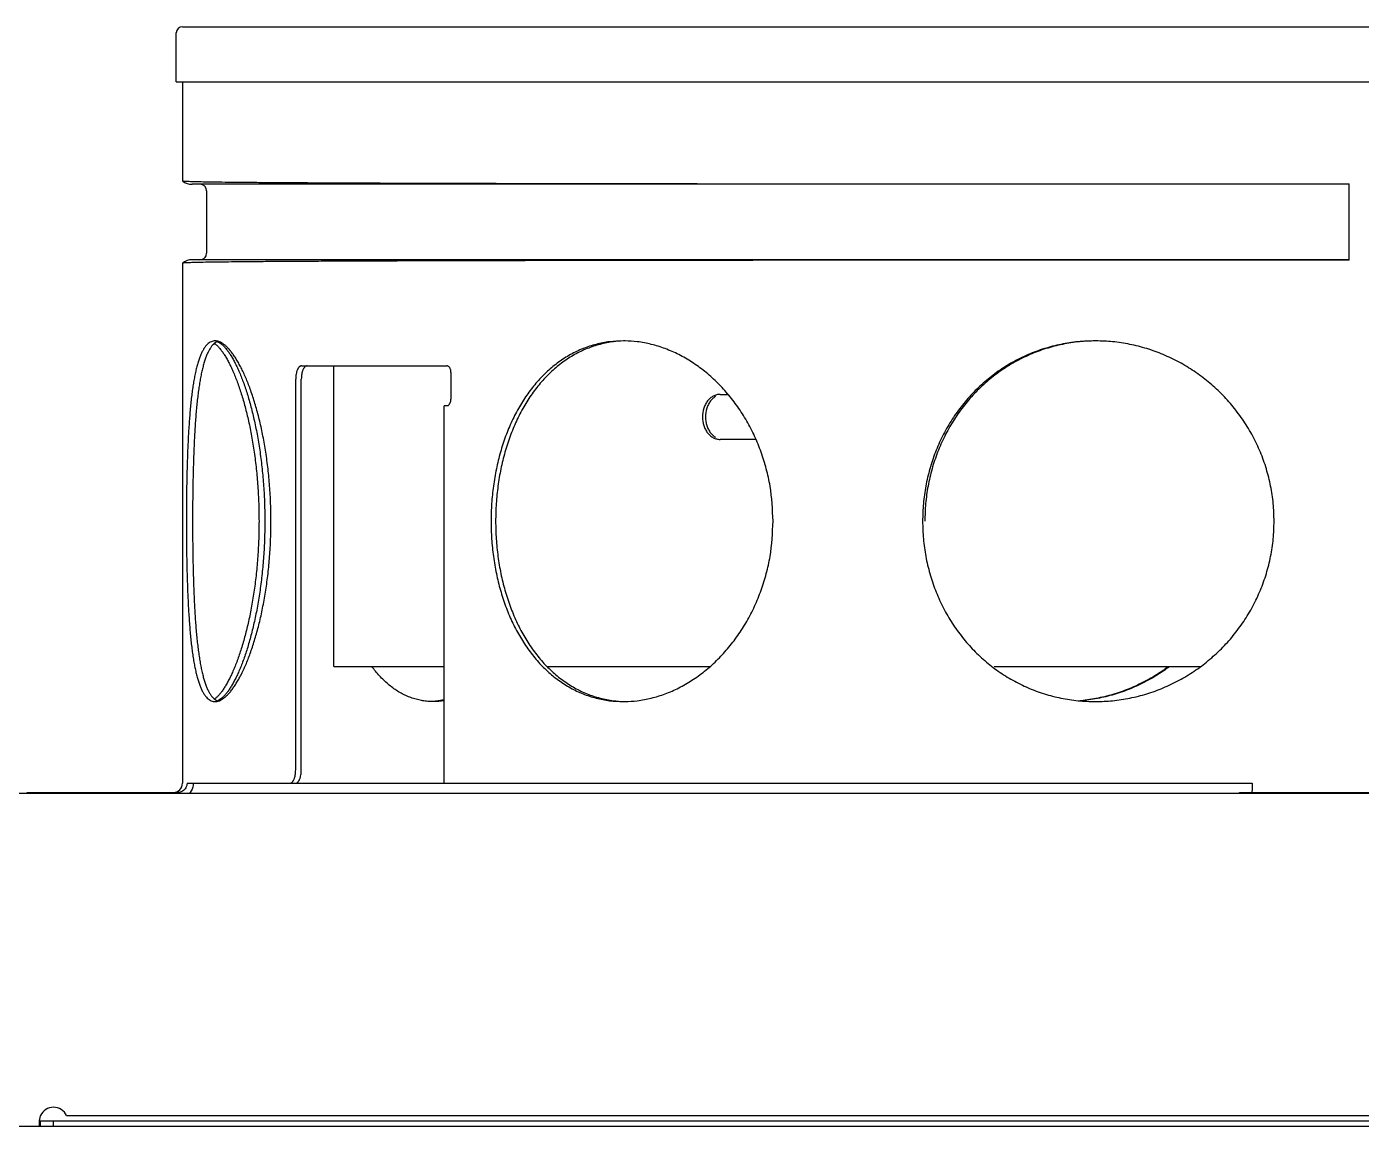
# Model space of a CAD drawing. Extents: x 4 to 120, y 8 to 100.
# Drawn here: x 94.9 to 100.91, y 52.83 to 57.78 of the extents above; entities that cross this region are included whole.
import ezdxf

# ---------------------------------------------------------------- set-up
doc = ezdxf.new("R2010")
doc.units = 0
doc.header["$LTSCALE"] = 7.5625
doc.header["$MEASUREMENT"] = 0
doc.layers.get('0').update_dxf_attribs({"linetype": 'CONTINUOUS'})

msp = doc.modelspace()

# ---------------------------------------------------------------- linework, layer by layer
at = {"color": 7, "linetype": 'Continuous'}
for p, q in [((95.57344, 57.53105), (95.57344, 57.75105)), ((95.6015, 57.77905), (106.14481, 57.77905)), ((95.57344, 57.53105), (101.31856, 57.53105)), ((96.13712, 54.43105), (96.13712, 56.19105)), ((94.92279, 54.32505), (94.92279, 54.32905)), ((96.08628, 54.37105), (96.78118, 54.37105)), ((100.36545, 54.32505), (100.36545, 54.32905)), ((94.96146, 52.84905), (102.96738, 52.84905)), ((94.96146, 52.82505), (94.96146, 52.84905)), ((95.02042, 52.82505), (95.02042, 52.84905))]:
    msp.add_line(p, q, dxfattribs=at)
at = {"color": 3, "linetype": 'Continuous'}
for p, q in [((95.60144, 57.53105), (95.60144, 57.08465)), ((100.86042, 57.06905), (95.64542, 57.06905)), ((95.71042, 57.03905), (95.71042, 56.75905)), ((100.86042, 56.72771), (100.86042, 57.07039)), ((100.86042, 56.72905), (95.64542, 56.72905)), ((95.60144, 56.71345), (95.60144, 54.37105)), ((96.13801, 56.25105), (96.79265, 56.25105)), ((96.28407, 54.89605), (96.28407, 56.25105)), ((96.11184, 54.43105), (96.11184, 56.19105)), ((96.81179, 56.22105), (96.81179, 56.10105)), ((98.02424, 56.12255), (98.06074, 56.12255)), ((96.79831, 56.07105), (96.78118, 56.07105)), ((96.78118, 54.37105), (96.78118, 56.07105)), ((98.18642, 55.91955), (98.02424, 55.91955)), ((96.28405, 54.89605), (96.78118, 54.89605)), ((97.24522, 54.89605), (97.97886, 54.89605)), ((99.25974, 54.89605), (100.18982, 54.89605)), ((112.63442, 54.32505), (89.77042, 54.32505)), ((94.89944, 54.32905), (95.5802, 54.32905)), ((95.62204, 54.37105), (96.08628, 54.37105)), ((96.78118, 54.37105), (100.42347, 54.37105)), ((100.36545, 54.32905), (101.35606, 54.32905)), ((90.72242, 52.82505), (112.63442, 52.82505)), ((95.07938, 52.87305), (102.84946, 52.87305))]:
    msp.add_line(p, q, dxfattribs=at)
for points in [[(95.62204, 54.37105), (95.62168, 54.36557), (95.62061, 54.36018), (95.61885, 54.35498), (95.61643, 54.35005), (95.61339, 54.34548), (95.60979, 54.34135), (95.60567, 54.33773), (95.60112, 54.33468), (95.59621, 54.33225), (95.59103, 54.33048), (95.58566, 54.32941), (95.5802, 54.32905)], [(100.42347, 54.37105), (100.42344, 54.36557), (100.42336, 54.36018), (100.42321, 54.35498), (100.42301, 54.35005), (100.42276, 54.34548), (100.42246, 54.34135), (100.42212, 54.33773), (100.42174, 54.33468), (100.42133, 54.33225), (100.4209, 54.33048), (100.42045, 54.32941), (100.42, 54.32905)]]:
    msp.add_lwpolyline(points, dxfattribs=at)
at = {"color": 7, "linetype": 'Continuous'}
msp.add_lwpolyline([(95.64993, 54.37105), (95.64933, 54.36191), (95.64755, 54.35293), (95.64462, 54.34426), (95.64059, 54.33605), (95.63552, 54.32844), (95.63256, 54.32505)], dxfattribs=at)
msp.add_arc((95.60144, 57.75105), 0.028, 90, 180, dxfattribs=at)
at = {"color": 3, "linetype": 'Continuous'}
for centre, radius, start, end in [((95.64542, 57.13905), 0.07, 231.155804, 270), ((95.68042, 57.03905), 0.03, 0, 90), ((95.64542, 56.65905), 0.07, 90, 128.844196), ((95.68042, 56.75905), 0.03, 270, 360), ((95.55944, 54.37105), 0.042, 270, 360), ((95.02042, 52.84568), 0.065, 24.902165, 155.097835)]:
    msp.add_arc(centre, radius, start, end, dxfattribs=at)
for points, knots in [([(95.60147, 57.0845), (95.60314, 57.0842), (95.60941, 57.08309), (95.62346, 57.08278), (95.64632, 57.08176), (95.67811, 57.0811), (95.7187, 57.08031), (95.76806, 57.07961), (95.82609, 57.07892), (95.89269, 57.07827), (95.96775, 57.07765), (96.05115, 57.07706), (96.14273, 57.07651), (96.24235, 57.07598), (96.34984, 57.07549), (96.465, 57.07502), (96.58766, 57.07459), (96.71759, 57.07418), (96.85457, 57.0738), (96.99837, 57.07345), (97.14876, 57.07312), (97.30546, 57.07282), (97.46821, 57.07254), (97.63674, 57.07228), (97.81077, 57.07204), (97.98998, 57.07182), (98.17408, 57.07163), (98.36275, 57.07145), (98.55568, 57.07128), (98.75252, 57.07114), (98.95296, 57.07101), (99.15664, 57.07089), (99.36322, 57.07079), (99.57235, 57.0707), (99.78367, 57.07062), (99.99681, 57.07055), (100.21143, 57.0705), (100.42715, 57.07045), (100.6436, 57.07042), (100.78811, 57.0704), (100.86042, 57.07039)], [0, 0, 0, 0, 0.0050818, 0.0190888, 0.0420083, 0.073808, 0.114436, 0.1638243, 0.2218891, 0.2885321, 0.3636397, 0.4470845, 0.5387238, 0.6384021, 0.7459493, 0.8611825, 0.9839049, 1.1139081, 1.2509698, 1.3948574, 1.5453248, 1.7021165, 1.8649645, 2.0335921, 2.2077114, 2.3870263, 2.5712305, 2.7600109, 2.9530452, 3.150005, 3.3505542, 3.5543516, 3.7610494, 3.9702959, 4.1817341, 4.3950041, 4.6097421, 4.8255826, 5.0421576, 5.2590982, 5.2590982, 5.2590982, 5.2590982]), ([(100.86042, 56.72771), (100.78811, 56.7277), (100.6436, 56.72768), (100.42715, 56.72765), (100.21143, 56.7276), (99.99681, 56.72755), (99.78367, 56.72748), (99.57235, 56.72741), (99.36322, 56.72731), (99.15664, 56.72721), (98.95296, 56.7271), (98.75252, 56.72696), (98.55568, 56.72682), (98.36275, 56.72665), (98.17408, 56.72647), (97.98998, 56.72628), (97.81077, 56.72606), (97.63674, 56.72582), (97.46821, 56.72556), (97.30546, 56.72528), (97.14876, 56.72498), (96.99837, 56.72465), (96.85457, 56.7243), (96.71759, 56.72392), (96.58766, 56.72351), (96.465, 56.72308), (96.34984, 56.72261), (96.24235, 56.72212), (96.14273, 56.72159), (96.05115, 56.72104), (95.96775, 56.72045), (95.89269, 56.71983), (95.82609, 56.71918), (95.76806, 56.71849), (95.7187, 56.71779), (95.67811, 56.717), (95.64632, 56.71634), (95.62346, 56.71532), (95.60941, 56.71501), (95.60314, 56.7139), (95.60147, 56.7136)], [0, 0, 0, 0, 0.2169405, 0.4335156, 0.649356, 0.8640942, 1.0773641, 1.2888024, 1.4980488, 1.7047467, 1.908544, 2.1090932, 2.306053, 2.4990874, 2.6878677, 2.872072, 3.0513868, 3.2255062, 3.3941337, 3.5569819, 3.7137734, 3.8642409, 4.0081284, 4.1451902, 4.2751933, 4.3979157, 4.5131489, 4.6206961, 4.7203744, 4.8120138, 4.8954585, 4.9705661, 5.0372091, 5.0952739, 5.1446622, 5.1852902, 5.2170899, 5.2400094, 5.2540164, 5.2590982, 5.2590982, 5.2590982, 5.2590982]), ([(95.74852, 56.36355), (95.74542, 56.36336), (95.73917, 56.36298), (95.73007, 56.35984), (95.72136, 56.35485), (95.71307, 56.34788), (95.7052, 56.33902), (95.69772, 56.32829), (95.69064, 56.31571), (95.68394, 56.30131), (95.67764, 56.28511), (95.67172, 56.26716), (95.66618, 56.24749), (95.66102, 56.22615), (95.65623, 56.20319), (95.6518, 56.17866), (95.64772, 56.15263), (95.64397, 56.12514), (95.64055, 56.09628), (95.63633, 56.05526), (95.63186, 56.00105), (95.62766, 55.93286), (95.6244, 55.861), (95.62198, 55.78616), (95.62033, 55.70906), (95.61933, 55.63044), (95.61921, 55.5776), (95.61915, 55.55105)], [0, 0, 0, 0, 0.00929508, 0.01869142, 0.02857247, 0.03926619, 0.05102867, 0.06404326, 0.07843461, 0.09428546, 0.1116471, 0.13054102, 0.15097034, 0.17292662, 0.19639079, 0.22132816, 0.24769656, 0.27544993, 0.30453714, 0.33489607, 0.39916169, 0.467688, 0.5398423, 0.6149575, 0.69232031, 0.77119852, 0.850838, 0.850838, 0.850838, 0.850838]), ([(95.76271, 56.36141), (95.76117, 56.36184), (95.75654, 56.3631), (95.75173, 56.36337), (95.74852, 56.36355)], [0, 0, 0, 0, 0.004790656, 0.014381931, 0.014381931, 0.014381931, 0.014381931]), ([(97.58865, 56.36355), (97.56788, 56.3628), (97.52645, 56.36131), (97.46533, 56.34913), (97.40615, 56.32974), (97.34945, 56.30268), (97.29575, 56.26837), (97.24547, 56.22715), (97.19901, 56.17943), (97.15667, 56.12569), (97.11876, 56.06646), (97.08548, 56.00231), (97.05704, 55.93386), (97.03357, 55.86177), (97.01518, 55.78671), (97.00208, 55.70942), (96.99385, 55.63061), (96.99283, 55.57762), (96.99232, 55.55105)], [0, 0, 0, 0, 0.062286, 0.1242098, 0.1861989, 0.2487027, 0.3121483, 0.3769182, 0.4433211, 0.511573, 0.5817935, 0.6539942, 0.7280957, 0.8039223, 0.881228, 0.9596969, 1.0389703, 1.1186535, 1.1186535, 1.1186535, 1.1186535]), ([(98.2634, 55.55105), (98.2609, 55.60416), (98.25715, 55.68371), (98.23398, 55.78701), (98.21082, 55.86214), (98.18131, 55.93426), (98.14604, 56.00271), (98.10534, 56.06681), (98.05976, 56.12597), (98.00977, 56.1796), (97.95599, 56.22721), (97.90822, 56.26167), (97.86872, 56.28573), (97.82894, 56.30717), (97.77803, 56.32957), (97.71535, 56.34897), (97.65496, 56.36065), (97.61549, 56.36259), (97.59739, 56.36347)], [0, 0, 0, 0, 0.1590937, 0.2382535, 0.3168619, 0.394736, 0.4716975, 0.5475734, 0.6222043, 0.6954462, 0.7671851, 0.8373383, 0.8718213, 0.9059003, 0.9728444, 1.0382929, 1.1024106, 1.1567279, 1.1567279, 1.1567279, 1.1567279]), ([(99.71573, 56.36355), (99.68974, 56.3628), (99.63785, 56.36129), (99.5609, 56.34915), (99.48572, 56.32985), (99.41302, 56.30292), (99.34351, 56.26875), (99.27782, 56.22768), (99.21656, 56.18006), (99.16027, 56.12641), (99.10946, 56.0672), (99.06454, 56.00303), (99.02591, 55.93452), (98.99923, 55.87442), (98.98132, 55.82485), (98.96568, 55.77431), (98.95065, 55.70972), (98.93931, 55.63077), (98.93791, 55.57763), (98.9372, 55.55105)], [0, 0, 0, 0, 0.0779263, 0.1556141, 0.2331044, 0.3104595, 0.3877522, 0.4650682, 0.542493, 0.6201094, 0.6979869, 0.7761762, 0.854705, 0.9335726, 0.9731373, 1.0127748, 1.0922142, 1.1718397, 1.2515624, 1.2515624, 1.2515624, 1.2515624]), ([(100.52165, 55.55105), (100.52089, 55.57764), (100.51938, 55.63082), (100.50722, 55.70982), (100.48791, 55.78728), (100.46098, 55.86248), (100.42684, 55.93467), (100.38582, 56.00317), (100.33832, 56.0673), (100.28483, 56.12647), (100.22588, 56.18009), (100.16208, 56.22767), (100.09406, 56.26872), (100.02251, 56.30286), (99.94816, 56.3298), (99.87175, 56.3491), (99.79504, 56.36111), (99.74383, 56.36274), (99.71877, 56.36354)], [0, 0, 0, 0, 0.0797352, 0.1594711, 0.2392085, 0.3189454, 0.3986773, 0.4783951, 0.5580857, 0.6377295, 0.7173021, 0.7967731, 0.8761085, 0.9552721, 1.0342287, 1.112948, 1.1914072, 1.2665548, 1.2665548, 1.2665548, 1.2665548]), ([(95.74621, 56.35214), (95.74802, 56.35076), (95.75324, 56.34679), (95.76147, 56.33897), (95.77102, 56.32829), (95.78068, 56.31573), (95.79043, 56.30135), (95.80023, 56.28517), (95.81005, 56.26722), (95.81983, 56.24756), (95.82954, 56.22623), (95.83914, 56.20327), (95.85204, 56.16974), (95.86751, 56.12414), (95.88449, 56.06519), (95.9, 56.00129), (95.91371, 55.93307), (95.92535, 55.86118), (95.93468, 55.78629), (95.94144, 55.70915), (95.94573, 55.63048), (95.94627, 55.5776), (95.94654, 55.55105)], [0, 0, 0, 0, 0.00683308, 0.01966952, 0.03397372, 0.04979489, 0.06715953, 0.08607595, 0.10652992, 0.12849678, 0.15194682, 0.1768443, 0.20314084, 0.25971412, 0.32122065, 0.38713607, 0.45690531, 0.5299274, 0.60558426, 0.68323046, 0.76221207, 0.84186319, 0.84186319, 0.84186319, 0.84186319]), ([(96.00044, 55.55105), (96.00015, 55.5776), (95.99958, 55.63049), (95.99498, 55.70916), (95.98771, 55.78632), (95.97769, 55.86121), (95.96517, 55.93311), (95.95039, 56.00134), (95.93364, 56.06525), (95.91803, 56.11533), (95.90477, 56.15272), (95.89473, 56.17876), (95.88446, 56.20329), (95.874, 56.22625), (95.86339, 56.24759), (95.85269, 56.26726), (95.84192, 56.28521), (95.83115, 56.30139), (95.8204, 56.31578), (95.80971, 56.32834), (95.79913, 56.33904), (95.78869, 56.34787), (95.77839, 56.35477), (95.76972, 56.35913), (95.76444, 56.36085), (95.76271, 56.36141)], [0, 0, 0, 0, 0.07965297, 0.15865111, 0.23634317, 0.31208955, 0.38525914, 0.45524775, 0.52146863, 0.58338103, 0.61256177, 0.64048153, 0.66708847, 0.69233235, 0.71616772, 0.7385621, 0.75948954, 0.77892991, 0.7968743, 0.81333711, 0.82835167, 0.84197438, 0.8542981, 0.86547395, 0.87093463, 0.87093463, 0.87093463, 0.87093463]), ([(96.13801, 56.25105), (96.13714, 56.25099), (96.13537, 56.25087), (96.13276, 56.24994), (96.13023, 56.24849), (96.1278, 56.24647), (96.12548, 56.24393), (96.12328, 56.24088), (96.12123, 56.23736), (96.11935, 56.2334), (96.11765, 56.22904), (96.11559, 56.22259), (96.1136, 56.21381), (96.11212, 56.20265), (96.11193, 56.19496), (96.11184, 56.19105)], [0, 0, 0, 0, 0.002609264, 0.005313763, 0.008199725, 0.011333719, 0.014762172, 0.018506854, 0.02257313, 0.026956768, 0.031645392, 0.036613793, 0.047258496, 0.058610191, 0.070325976, 0.070325976, 0.070325976, 0.070325976]), ([(96.81179, 56.22105), (96.81172, 56.22301), (96.81158, 56.22687), (96.81047, 56.23248), (96.80872, 56.23766), (96.80637, 56.24222), (96.80348, 56.24601), (96.80016, 56.24883), (96.7965, 56.25069), (96.79391, 56.25093), (96.79265, 56.25105)], [0, 0, 0, 0, 0.005864285, 0.011597046, 0.0170777, 0.022211868, 0.026938362, 0.031255211, 0.03522545, 0.03899369, 0.03899369, 0.03899369, 0.03899369]), ([(98.02424, 56.12255), (98.019, 56.12215), (98.00842, 56.12133), (97.99333, 56.11511), (97.97951, 56.10568), (97.96746, 56.09295), (97.95777, 56.07743), (97.94812, 56.05373), (97.94303, 56.02105), (97.94812, 55.98837), (97.95777, 55.96467), (97.96746, 55.94915), (97.97951, 55.93642), (97.99333, 55.92699), (98.00842, 55.92077), (98.019, 55.91995), (98.02424, 55.91955)], [0, 0, 0, 0, 0.01567214, 0.03166973, 0.04825848, 0.06560635, 0.08382558, 0.1028358, 0.14210357, 0.18137134, 0.20038155, 0.21860078, 0.23594866, 0.25253741, 0.26853499, 0.28420714, 0.28420714, 0.28420714, 0.28420714]), ([(96.79831, 56.07105), (96.79833, 56.07105), (96.79841, 56.07106), (96.79853, 56.07116), (96.79859, 56.07126), (96.79863, 56.07131)], [0, 0, 0, 0, 0.00008168589, 0.00022919181, 0.00042806214, 0.00042806214, 0.00042806214, 0.00042806214]), ([(96.79863, 56.07131), (96.79889, 56.07162), (96.7996, 56.07244), (96.8003, 56.07327), (96.80074, 56.0738)], [0, 0, 0, 0, 0.0012072359, 0.003265866, 0.003265866, 0.003265866, 0.003265866]), ([(96.80074, 56.0738), (96.80133, 56.07453), (96.80264, 56.07615), (96.80459, 56.0789), (96.80658, 56.0821), (96.80839, 56.08565), (96.80989, 56.0894), (96.81098, 56.09326), (96.81166, 56.09715), (96.81175, 56.09976), (96.81179, 56.10105)], [0, 0, 0, 0, 0.002820075, 0.00625909, 0.010095214, 0.014130132, 0.018192003, 0.022192457, 0.026124321, 0.030006681, 0.030006681, 0.030006681, 0.030006681]), ([(95.61915, 55.55105), (95.61921, 55.5245), (95.61933, 55.47166), (95.62033, 55.39304), (95.62198, 55.31594), (95.6244, 55.2411), (95.62766, 55.16924), (95.63186, 55.10105), (95.63633, 55.04684), (95.64055, 55.00582), (95.64397, 54.97696), (95.64772, 54.94947), (95.6518, 54.92344), (95.65623, 54.89891), (95.66102, 54.87595), (95.66618, 54.85461), (95.67172, 54.83494), (95.67764, 54.81699), (95.68394, 54.80079), (95.69064, 54.78639), (95.69772, 54.77381), (95.7052, 54.76308), (95.71307, 54.75422), (95.72136, 54.74725), (95.73007, 54.74226), (95.73917, 54.73912), (95.74542, 54.73874), (95.74852, 54.73855)], [0, 0, 0, 0, 0.07963948, 0.15851769, 0.2358805, 0.31099569, 0.38315, 0.4516763, 0.51594192, 0.54630086, 0.57538806, 0.60314144, 0.62950984, 0.65444721, 0.67791138, 0.69986766, 0.72029698, 0.7391909, 0.75655254, 0.77240339, 0.78679474, 0.79980933, 0.81157181, 0.82226553, 0.83214658, 0.84154292, 0.850838, 0.850838, 0.850838, 0.850838]), ([(95.94654, 55.55105), (95.94627, 55.5245), (95.94573, 55.47162), (95.94144, 55.39295), (95.93468, 55.31581), (95.92535, 55.24092), (95.91371, 55.16903), (95.9, 55.10081), (95.88449, 55.03691), (95.86751, 54.97796), (95.85204, 54.93236), (95.83914, 54.89883), (95.82954, 54.87587), (95.81983, 54.85454), (95.81005, 54.83488), (95.80023, 54.81693), (95.79043, 54.80075), (95.78068, 54.78637), (95.77102, 54.77381), (95.76147, 54.76313), (95.75324, 54.75531), (95.74802, 54.75134), (95.74621, 54.74996)], [0, 0, 0, 0, 0.07965112, 0.15863273, 0.23627893, 0.31193579, 0.38495788, 0.45472712, 0.52064254, 0.58214907, 0.63872235, 0.66501889, 0.68991637, 0.71336641, 0.73533327, 0.75578724, 0.77470366, 0.7920683, 0.80788947, 0.82219367, 0.83503011, 0.84186319, 0.84186319, 0.84186319, 0.84186319]), ([(95.76271, 54.74069), (95.76444, 54.74125), (95.76972, 54.74297), (95.77839, 54.74733), (95.78869, 54.75423), (95.79913, 54.76306), (95.80971, 54.77376), (95.8204, 54.78632), (95.83115, 54.80071), (95.84192, 54.81689), (95.85269, 54.83484), (95.86339, 54.85451), (95.874, 54.87585), (95.88446, 54.89881), (95.89473, 54.92334), (95.90477, 54.94938), (95.91803, 54.98677), (95.93364, 55.03685), (95.95039, 55.10076), (95.96517, 55.16899), (95.97769, 55.24089), (95.98771, 55.31578), (95.99498, 55.39294), (95.99958, 55.47161), (96.00015, 55.5245), (96.00044, 55.55105)], [0, 0, 0, 0, 0.00546068, 0.01663653, 0.02896025, 0.04258295, 0.05759751, 0.07406033, 0.09200472, 0.11144508, 0.13237252, 0.1547669, 0.17860228, 0.20384616, 0.23045309, 0.25837285, 0.2875536, 0.349466, 0.41568688, 0.48567549, 0.55884507, 0.63459146, 0.71228352, 0.79128166, 0.87093462, 0.87093462, 0.87093462, 0.87093462]), ([(96.99232, 55.55105), (96.99283, 55.52448), (96.99385, 55.47149), (97.00208, 55.39268), (97.01518, 55.31539), (97.03357, 55.24033), (97.05704, 55.16824), (97.08548, 55.09979), (97.11876, 55.03564), (97.15667, 54.97641), (97.19901, 54.92267), (97.24547, 54.87495), (97.29575, 54.83373), (97.34945, 54.79942), (97.40615, 54.77236), (97.46533, 54.75297), (97.52645, 54.74079), (97.56788, 54.7393), (97.58865, 54.73855)], [0, 0, 0, 0, 0.0796833, 0.1589566, 0.2374256, 0.3147312, 0.3905578, 0.4646593, 0.5368601, 0.6070805, 0.6753324, 0.7417353, 0.8065052, 0.8699508, 0.9324547, 0.9944438, 1.0563676, 1.1186535, 1.1186535, 1.1186535, 1.1186535]), ([(97.59739, 54.73863), (97.61549, 54.73951), (97.65496, 54.74145), (97.71535, 54.75313), (97.77803, 54.77253), (97.82894, 54.79493), (97.86872, 54.81637), (97.90822, 54.84043), (97.95599, 54.87489), (98.00977, 54.9225), (98.05976, 54.97613), (98.10534, 55.03529), (98.14604, 55.09939), (98.18131, 55.16784), (98.21082, 55.23996), (98.23398, 55.31509), (98.25715, 55.41839), (98.2609, 55.49794), (98.2634, 55.55105)], [0, 0, 0, 0, 0.0543173, 0.1184351, 0.1838835, 0.2508276, 0.2849066, 0.3193896, 0.3895429, 0.4612818, 0.5345236, 0.6091545, 0.6850304, 0.7619919, 0.839866, 0.9184744, 0.9976342, 1.1567279, 1.1567279, 1.1567279, 1.1567279]), ([(98.9372, 55.55105), (98.93791, 55.52447), (98.93931, 55.47133), (98.95065, 55.39238), (98.96568, 55.32779), (98.98132, 55.27725), (98.99923, 55.22768), (99.02591, 55.16758), (99.06454, 55.09907), (99.10946, 55.0349), (99.16027, 54.97569), (99.21656, 54.92204), (99.27782, 54.87442), (99.34351, 54.83335), (99.41302, 54.79918), (99.48572, 54.77225), (99.5609, 54.75295), (99.63785, 54.74081), (99.68974, 54.7393), (99.71573, 54.73855)], [0, 0, 0, 0, 0.0797227, 0.1593482, 0.2387876, 0.278425, 0.3179898, 0.3968574, 0.4753862, 0.5535755, 0.631453, 0.7090694, 0.7864942, 0.8638102, 0.9411029, 1.018458, 1.0959482, 1.1736361, 1.2515624, 1.2515624, 1.2515624, 1.2515624]), ([(99.71877, 54.73856), (99.74383, 54.73936), (99.79504, 54.74099), (99.87175, 54.753), (99.94816, 54.7723), (100.02251, 54.79924), (100.09406, 54.83338), (100.16208, 54.87443), (100.22588, 54.92201), (100.28483, 54.97563), (100.33832, 55.0348), (100.38582, 55.09893), (100.42684, 55.16743), (100.46098, 55.23962), (100.48791, 55.31482), (100.50722, 55.39228), (100.51938, 55.47128), (100.52089, 55.52446), (100.52165, 55.55105)], [0, 0, 0, 0, 0.0751476, 0.1536068, 0.2323262, 0.3112827, 0.3904464, 0.4697818, 0.5492528, 0.6288254, 0.7084692, 0.7881598, 0.8678776, 0.9476094, 1.0273464, 1.1070838, 1.1868197, 1.2665548, 1.2665548, 1.2665548, 1.2665548]), ([(100.04556, 54.89572), (100.03607, 54.88889), (100.00518, 54.86666), (99.94993, 54.83344), (99.87877, 54.79923), (99.80478, 54.77234), (99.72879, 54.75292), (99.67603, 54.74488), (99.649, 54.74224), (99.64786, 54.74213)], [0, 0, 0, 0, 0.03505895, 0.11414538, 0.19300855, 0.27161167, 0.349926, 0.42793192, 0.43139667, 0.43139667, 0.43139667, 0.43139667]), ([(95.74852, 54.73855), (95.75173, 54.73873), (95.75654, 54.739), (95.76117, 54.74026), (95.76271, 54.74069)], [0, 0, 0, 0, 0.009591275, 0.014381931, 0.014381931, 0.014381931, 0.014381931]), ([(96.78129, 54.74654), (96.77416, 54.74508), (96.75885, 54.74196), (96.74241, 54.74007), (96.73319, 54.7394), (96.7323, 54.73933)], [0, 0, 0, 0, 0.021825804, 0.04686054, 0.049561838, 0.049561838, 0.049561838, 0.049561838]), ([(96.08628, 54.37105), (96.08712, 54.37111), (96.08882, 54.37123), (96.09132, 54.37216), (96.09376, 54.37362), (96.09611, 54.37564), (96.09837, 54.37818), (96.10051, 54.38123), (96.10252, 54.38474), (96.10438, 54.3887), (96.10606, 54.39306), (96.1081, 54.39951), (96.11007, 54.40829), (96.11155, 54.41945), (96.11174, 54.42714), (96.11184, 54.43105)], [0, 0, 0, 0, 0.00249425, 0.005101465, 0.007909758, 0.010984881, 0.014370814, 0.018085828, 0.022132116, 0.026502893, 0.031183738, 0.036147763, 0.046789322, 0.058140548, 0.069856333, 0.069856333, 0.069856333, 0.069856333]), ([(94.95606, 52.84906), (94.95591, 52.84765), (94.95555, 52.84435), (94.95547, 52.84102), (94.95542, 52.83911)], [0, 0, 0, 0, 0.0042366131, 0.0099712629, 0.0099712629, 0.0099712629, 0.0099712629]), ([(94.95542, 52.83911), (94.95545, 52.83748), (94.95552, 52.83451), (94.95617, 52.83053), (94.95725, 52.82754), (94.95906, 52.82539), (94.96067, 52.82516), (94.96146, 52.82505)], [0, 0, 0, 0, 0.004899011, 0.008895317, 0.012014643, 0.014452157, 0.016767807, 0.016767807, 0.016767807, 0.016767807]), ([(94.95641, 52.85172), (94.95639, 52.85157), (94.95627, 52.85068), (94.95616, 52.84979), (94.95606, 52.84906)], [0, 0, 0, 0, 0.0004628765, 0.0026869178, 0.0026869178, 0.0026869178, 0.0026869178]), ([(94.96146, 52.87305), (94.96068, 52.87056), (94.95916, 52.86568), (94.95751, 52.85854), (94.95676, 52.85389), (94.95641, 52.85172)], [0, 0, 0, 0, 0.007823426, 0.015337359, 0.02194619, 0.02194619, 0.02194619, 0.02194619])]:
    msp.add_open_spline(points, degree=3, knots=knots, dxfattribs=at)
at = {"color": 7, "linetype": 'Continuous'}
for points, knots in [([(97.58866, 56.36324), (97.57382, 56.36232), (97.53848, 56.36012), (97.48339, 56.34914), (97.42452, 56.32973), (97.36813, 56.30267), (97.31471, 56.26836), (97.2647, 56.22714), (97.21849, 56.17941), (97.17638, 56.12568), (97.13867, 56.06644), (97.10557, 56.0023), (97.07728, 55.93385), (97.05394, 55.86176), (97.03565, 55.78671), (97.02262, 55.70941), (97.01443, 55.63061), (97.01342, 55.57762), (97.01291, 55.55105)], [0, 0, 0, 0, 0.0445694, 0.1061751, 0.1678664, 0.2300989, 0.2933043, 0.3578676, 0.424098, 0.4922103, 0.5623218, 0.6344407, 0.7084838, 0.7842715, 0.8615538, 0.9400109, 1.01928, 1.0989628, 1.0989628, 1.0989628, 1.0989628]), ([(99.71573, 56.36353), (99.69191, 56.36269), (99.64234, 56.36096), (99.5678, 56.34915), (99.49302, 56.32985), (99.42071, 56.30291), (99.35157, 56.26875), (99.28622, 56.22767), (99.22529, 56.18005), (99.1693, 56.12639), (99.11876, 56.06718), (99.07408, 56.00302), (99.03567, 55.93451), (99.00913, 55.87441), (98.99132, 55.82485), (98.97576, 55.77431), (98.96081, 55.70972), (98.94953, 55.63076), (98.94813, 55.57763), (98.94743, 55.55105)], [0, 0, 0, 0, 0.0714365, 0.1487199, 0.2258233, 0.3028161, 0.3797774, 0.4567975, 0.5339654, 0.6113654, 0.6890671, 0.7671196, 0.8455475, 0.9243461, 0.9638865, 1.0035055, 1.082923, 1.1625406, 1.2422623, 1.2422623, 1.2422623, 1.2422623]), ([(95.76238, 56.36145), (95.7608, 56.36088), (95.75612, 56.35919), (95.74873, 56.35482), (95.74047, 56.34789), (95.73264, 56.33902), (95.72521, 56.32829), (95.71816, 56.31571), (95.7115, 56.30131), (95.70523, 56.28511), (95.69935, 56.26716), (95.69384, 56.24749), (95.6887, 56.22615), (95.68394, 56.20319), (95.67953, 56.17866), (95.67547, 56.15263), (95.67174, 56.12514), (95.66834, 56.09628), (95.66414, 56.05526), (95.6597, 56.00105), (95.65552, 55.93286), (95.65228, 55.861), (95.64987, 55.78616), (95.64823, 55.70906), (95.64723, 55.63044), (95.64711, 55.5776), (95.64705, 55.55105)], [0, 0, 0, 0, 0.00505399, 0.01489528, 0.02555521, 0.03728967, 0.05028129, 0.06465392, 0.08048958, 0.09783892, 0.11672287, 0.13714412, 0.15909388, 0.1825528, 0.20748594, 0.23385094, 0.26160161, 0.29068666, 0.32104389, 0.38530713, 0.45383201, 0.52598551, 0.60110028, 0.67846289, 0.75734104, 0.83698051, 0.83698051, 0.83698051, 0.83698051]), ([(95.75942, 56.36018), (95.75985, 56.36), (95.7634, 56.3585), (95.77012, 56.35473), (95.77929, 56.34781), (95.78863, 56.33898), (95.79812, 56.32829), (95.80773, 56.31573), (95.81743, 56.30135), (95.82718, 56.28517), (95.83694, 56.26722), (95.84667, 56.24756), (95.85633, 56.22623), (95.86588, 56.20327), (95.87871, 56.16974), (95.89409, 56.12414), (95.91098, 56.06518), (95.92641, 56.00129), (95.94005, 55.93307), (95.95163, 55.86117), (95.9609, 55.78629), (95.96763, 55.70915), (95.9719, 55.63048), (95.97243, 55.5776), (95.9727, 55.55105)], [0, 0, 0, 0, 0.00138731, 0.01156914, 0.02298512, 0.03578491, 0.05005512, 0.06584474, 0.08318011, 0.10206938, 0.12249818, 0.14444176, 0.16787032, 0.19274806, 0.21902651, 0.27556846, 0.33704973, 0.40294552, 0.47270028, 0.5457124, 0.6213631, 0.6990061, 0.77798655, 0.85763754, 0.85763754, 0.85763754, 0.85763754]), ([(96.16316, 56.25105), (96.16229, 56.25099), (96.16052, 56.25087), (96.15793, 56.24994), (96.15542, 56.24849), (96.15299, 56.24647), (96.15068, 56.24392), (96.1485, 56.24088), (96.14647, 56.23736), (96.14459, 56.2334), (96.1429, 56.22904), (96.14085, 56.22259), (96.13888, 56.21381), (96.1374, 56.20265), (96.13721, 56.19496), (96.13712, 56.19105)], [0, 0, 0, 0, 0.002595538, 0.005287111, 0.008161478, 0.011285461, 0.014705524, 0.018443319, 0.022504051, 0.02688333, 0.031568622, 0.036534555, 0.047176386, 0.058527067, 0.070242739, 0.070242739, 0.070242739, 0.070242739]), ([(98.00324, 56.1126), (97.99984, 56.11029), (97.99167, 56.10474), (97.98075, 56.09291), (97.97108, 56.07743), (97.96148, 56.05371), (97.95641, 56.02105), (97.96148, 55.98839), (97.97108, 55.96467), (97.98075, 55.94919), (97.99167, 55.93736), (97.99984, 55.93181), (98.00324, 55.9295)], [0, 0, 0, 0, 0.01228006, 0.02959005, 0.0477854, 0.06678299, 0.10604648, 0.14530997, 0.16430756, 0.1825029, 0.1998129, 0.21209295, 0.21209295, 0.21209295, 0.21209295]), ([(95.64705, 55.55105), (95.64711, 55.5245), (95.64723, 55.47166), (95.64823, 55.39304), (95.64987, 55.31594), (95.65228, 55.2411), (95.65552, 55.16924), (95.6597, 55.10105), (95.66414, 55.04684), (95.66834, 55.00582), (95.67174, 54.97696), (95.67547, 54.94947), (95.67953, 54.92344), (95.68394, 54.89891), (95.6887, 54.87595), (95.69384, 54.85461), (95.69935, 54.83494), (95.70523, 54.81699), (95.7115, 54.80079), (95.71816, 54.78639), (95.72521, 54.77381), (95.73264, 54.76308), (95.74047, 54.75421), (95.74873, 54.74728), (95.75612, 54.74291), (95.7608, 54.74122), (95.76238, 54.74065)], [0, 0, 0, 0, 0.07963947, 0.15851762, 0.23588023, 0.310995, 0.3831485, 0.45167338, 0.51593662, 0.54629386, 0.5753789, 0.60312957, 0.62949458, 0.65442772, 0.67788663, 0.69983639, 0.72025764, 0.73914159, 0.75649093, 0.77232659, 0.78669922, 0.79969085, 0.8114253, 0.82208523, 0.83192652, 0.83698051, 0.83698051, 0.83698051, 0.83698051]), ([(95.9727, 55.55105), (95.97243, 55.5245), (95.9719, 55.47162), (95.96763, 55.39295), (95.9609, 55.31581), (95.95163, 55.24093), (95.94005, 55.16903), (95.92641, 55.10081), (95.91098, 55.03692), (95.89409, 54.97796), (95.87871, 54.93237), (95.86588, 54.89883), (95.85633, 54.87587), (95.84667, 54.85454), (95.83694, 54.83488), (95.82718, 54.81693), (95.81743, 54.80075), (95.80773, 54.78637), (95.79812, 54.77382), (95.78863, 54.76312), (95.77929, 54.75429), (95.77012, 54.74737), (95.7634, 54.7436), (95.75985, 54.7421), (95.75942, 54.74192)], [0, 0, 0, 0, 0.07965099, 0.15863144, 0.23627443, 0.31192513, 0.38493726, 0.45469202, 0.52058781, 0.58206908, 0.63861103, 0.66488948, 0.68976721, 0.71319577, 0.73513935, 0.75556816, 0.77445743, 0.7917928, 0.80758242, 0.82185262, 0.83465242, 0.8460684, 0.85625023, 0.85763754, 0.85763754, 0.85763754, 0.85763754]), ([(97.01291, 55.55105), (97.01342, 55.52448), (97.01443, 55.47149), (97.02262, 55.39269), (97.03565, 55.31539), (97.05394, 55.24034), (97.07728, 55.16825), (97.10557, 55.0998), (97.13867, 55.03566), (97.17638, 54.97642), (97.21849, 54.92269), (97.2647, 54.87496), (97.31471, 54.83374), (97.36813, 54.79943), (97.42452, 54.77237), (97.48339, 54.75296), (97.53848, 54.74198), (97.57382, 54.73978), (97.58866, 54.73886)], [0, 0, 0, 0, 0.0796828, 0.1589519, 0.237409, 0.3146913, 0.390479, 0.4645222, 0.5366411, 0.6067525, 0.6748648, 0.7410953, 0.8056585, 0.868864, 0.9310964, 0.9927877, 1.0543935, 1.0989628, 1.0989628, 1.0989628, 1.0989628]), ([(96.7214, 54.73875), (96.71696, 54.73897), (96.70446, 54.73959), (96.68403, 54.74215), (96.66031, 54.74703), (96.637, 54.75387), (96.61415, 54.76264), (96.59182, 54.77332), (96.57005, 54.78587), (96.54152, 54.80526), (96.50746, 54.83433), (96.47719, 54.8674), (96.46084, 54.88902), (96.45566, 54.89586)], [0, 0, 0, 0, 0.01333592, 0.03752907, 0.06168869, 0.08592032, 0.11032978, 0.13502215, 0.16009622, 0.18564307, 0.23844646, 0.29400238, 0.31975145, 0.31975145, 0.31975145, 0.31975145]), ([(100.04992, 54.89574), (100.04047, 54.88891), (100.00975, 54.86668), (99.95478, 54.83345), (99.884, 54.79923), (99.8104, 54.77234), (99.73481, 54.75293), (99.68128, 54.74471), (99.65333, 54.74203), (99.65113, 54.74182)], [0, 0, 0, 0, 0.03497547, 0.11375401, 0.19227578, 0.27050921, 0.34843199, 0.42603176, 0.43266494, 0.43266494, 0.43266494, 0.43266494]), ([(96.78124, 54.7424), (96.77316, 54.74128), (96.75695, 54.73905), (96.7406, 54.73872), (96.7324, 54.73855)], [0, 0, 0, 0, 0.024462388, 0.049034314, 0.049034314, 0.049034314, 0.049034314]), ([(96.1117, 54.37105), (96.11253, 54.37111), (96.11422, 54.37123), (96.11671, 54.37216), (96.11914, 54.37362), (96.12148, 54.37564), (96.12372, 54.37818), (96.12585, 54.38123), (96.12785, 54.38474), (96.1297, 54.3887), (96.13137, 54.39306), (96.1334, 54.39951), (96.13536, 54.40829), (96.13684, 54.41945), (96.13702, 54.42714), (96.13712, 54.43105)], [0, 0, 0, 0, 0.002481145, 0.005076007, 0.007873222, 0.010938777, 0.01431667, 0.018025058, 0.022065988, 0.02643253, 0.03111012, 0.036071722, 0.046710442, 0.058060658, 0.069776331, 0.069776331, 0.069776331, 0.069776331]), ([(94.95635, 52.85167), (94.9566, 52.85128), (94.95724, 52.85029), (94.95905, 52.8492), (94.96061, 52.8491), (94.96146, 52.84905)], [0, 0, 0, 0, 0.001402678, 0.0034986633, 0.0060364852, 0.0060364852, 0.0060364852, 0.0060364852])]:
    msp.add_open_spline(points, degree=3, knots=knots, dxfattribs=at)
at = {"color": 3, "linetype": 'Continuous'}
for points in [[(97.59739, 56.36347), (97.59448, 56.3635), (97.59157, 56.36352), (97.58865, 56.36355)], [(99.71877, 56.36354), (99.71776, 56.36355), (99.71674, 56.36355), (99.71573, 56.36355)], [(96.7323, 54.73933), (96.73136, 54.73927), (96.73042, 54.7392), (96.72948, 54.73914)], [(97.58865, 54.73855), (97.59157, 54.73858), (97.59448, 54.7386), (97.59739, 54.73863)], [(99.71573, 54.73855), (99.71674, 54.73855), (99.71776, 54.73855), (99.71877, 54.73856)]]:
    msp.add_open_spline(points, degree=3, dxfattribs=at)
at = {"color": 7, "linetype": 'Continuous'}
msp.add_open_spline([(96.7324, 54.73855), (96.72873, 54.73862), (96.72507, 54.73868), (96.7214, 54.73875)], degree=3, dxfattribs=at)

doc.saveas('drawing.dxf')
